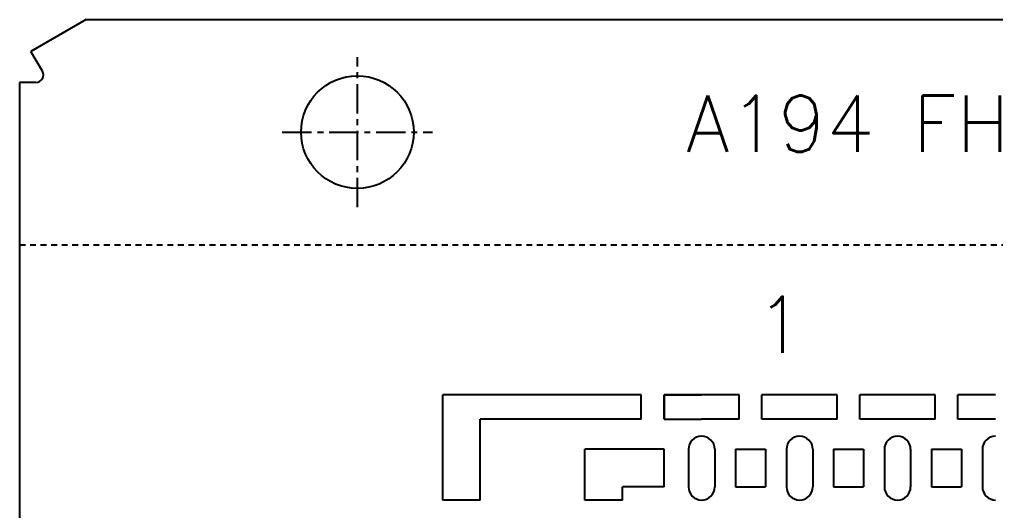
# Model space of a CAD drawing. Extents: x -1061 to -782, y -21 to 162.
# Drawn here: x -1060.12 to -1039.32, y 135.6 to 146.06 of the extents above; entities that cross this region are included whole.
import ezdxf

# ---------------------------------------------------------------- set-up
doc = ezdxf.new("R2010")
doc.units = 0
doc.header["$LTSCALE"] = 0.5
doc.linetypes.add('CENTER', pattern=[2, 1.25, -0.25, 0.25, -0.25])
doc.linetypes.add('HIDDEN', pattern=[0.375, 0.25, -0.125])
for name, color, linetype in [('B', 5, 'Continuous'), ('C', 1, 'CENTER'), ('H', 4, 'HIDDEN'), ('hatch', 7, 'CENTER'), ('HITACHI', 40, 'HIDDEN'), ('NOTES', 7, 'Continuous')]:
    doc.layers.add(name, color=color, linetype=linetype)
doc.styles.get("Standard").update_dxf_attribs({"font": 'ROMANS.SHX'})

# ---------------------------------------------------------------- blocks, each defined once
blk = doc.blocks.new('DFN1006-2L HOR BAR')
at = {"layer": 'hatch'}
h = blk.add_hatch(dxfattribs=at)
h.set_pattern_fill('ANSI31', color=256, scale=0.02)
h.set_pattern_definition([(44.99999999999999, (24.79119999999995, 6.368386978107423), (-0.0449012806053458, 0.0449012806053458), [])])
edge = h.paths.add_edge_path()
edge.add_line((1.041692857857157, -0.2916175149114224), (0.9131071421427635, -0.2916175149114224))
edge.add_arc((0.8774000000002217, -0.3266175149115043), 0.0499999999998671, -8.62692610943202, 44.427004001011085, ccw=False)
edge.add_arc((0.8774000000500166, -0.3416175148531693), 0.0500000000581802, -90.00000005732119, 8.626926930213813, ccw=False)
edge.add_line((0.8773999999999944, -0.3916175149113314), (0.4274000000000627, -0.3916175149113314))
edge.add_arc((0.4274000000000627, -0.3416175149113769), 0.0499999999999437, 171.3730729462057, 270, ccw=False)
edge.add_arc((0.4274000000753233, -0.3266175147849708), 0.0499999999651701, 135.5729961629981, 188.6269262161415, ccw=False)
edge.add_line((0.3916928578574072, -0.2916175149114224), (0.2631071421427862, -0.2916175149114224))
edge.add_arc((0.2274000000001308, -0.3266175149113906), 0.0499999999999451, -90, 44.42700400082691, ccw=False)
edge.add_line((0.2274000000001308, -0.3766175149113451), (0.2000000000000739, -0.3766175149113451))
edge.add_line((0.2000000000000739, -0.3766175149113451), (0.2000000000000739, -0.4766175149114816))
edge.add_line((0.2000000000000739, -0.4766175149114816), (1.104800000000096, -0.4766175149112542))
edge.add_line((1.104800000000096, -0.4766175149112542), (1.104800000000096, -0.3916175149114451))
edge.add_line((1.104800000000096, -0.3916175149114451), (1.077399999999585, -0.3916175149116725))
edge.add_arc((1.077399999941604, -0.3416175148751108), 0.0500000000365385, 171.3730731050193, 270.0000000664405, ccw=False)
edge.add_arc((1.077399999999812, -0.3266175149113906), 0.0499999999999431, 135.5729959991731, 188.6269261739909, ccw=False)
at = {"layer": 'B'}
for p, q in [((0.4999999999994316, 1.400582485086033), (5.68e-14, 1.400582485086033)), ((0.4999999999994316, 1.076582485088579), (0.4999999999994316, 1.400582485086033)), ((1.304800000000113, 1.400582485086033), (0.8047999999994317, 1.400582485086033)), ((0.8047999999994317, 1.076582485088579), (0.8047999999994317, 1.400582485085919)), ((0.4999999999994316, 1.076582485088579), (5.68e-14, 1.076582485088579)), ((1.304800000000113, 1.076582485088579), (0.8047999999994317, 1.076582485088579)), ((0.1750000000000682, 0.6757824850884618), (0.1750000000000682, 0.1757824850884617)), ((0.4523999999994431, 0.6757824850884618), (0.8523999999994202, 0.6757824850884618)), ((0.4523999999994431, 0.6757824850884618), (0.4523999999994431, 0.1757824850886891)), ((0.8523999999994202, 0.6757824850884618), (0.8523999999994202, 0.1757824850886891)), ((1.129800000000045, 0.6757824850884618), (1.129800000000045, 0.1757824850884617)), ((0.4523999999994431, 0.1757824850886891), (0.8523999999994202, 0.1757824850886891)), ((0.1000000000000227, -0.3266175149112769), (0.1000000000000227, -0.3266175149112769)), ((0.2774000000000569, -0.3266175149112769), (0.2774000000000569, -0.3266175149112769)), ((0.3774000000000797, -0.3266175149112769), (0.3774000000000797, -0.3266175149112769)), ((1.0274, -0.3266175149112769), (1.0274, -0.3266175149112769))]:
    blk.add_line(p, q, dxfattribs=at)
for points in [[(0.1523999999997159, -0.2766175149113224), (0.2274000000001024, -0.2766175149113224, -0.4142135623731575), (0.2774000000000569, -0.3266175149112769), (0.2774000000000854, -0.3416175149113769, -0.4142135623731575), (0.2274000000001024, -0.3916175149113314), (0.152399999999659, -0.3916175149113314, -0.4142135623731575), (0.1023999999996477, -0.3416175149113769), (0.1023999999996761, -0.3266175149112769, -0.4142135623736361)], [(0.8774000000000796, -0.2766175149115497, -0.4142135623730743), (0.9274000000000341, -0.3266175149112769), (0.9274000000000626, -0.3266175149115043), (0.9274000000000341, -0.3416175149113769, -0.4142135623732823), (0.8774000000000228, -0.3916175149113314), (0.4274000000000342, -0.3916175149113314, -0.4142135623730535), (0.3774000000000868, -0.3416175149113769), (0.3774000000001081, -0.3266175149112769, -0.4142135623733032), (0.4274000000000911, -0.2766175149113224)]]:
    blk.add_lwpolyline(points, format="xyb", close=True, dxfattribs=at)
blk.add_lwpolyline([(1.15239999999958, -0.276617514911436, -0.4142135623728828), (1.202399999999585, -0.3266175149115043), (1.202399999999556, -0.3416175149116043, -0.4142135623734697), (1.152399999999545, -0.3916175149115588), (1.077400000000011, -0.3916175149113314, -0.4142135623730951), (1.027400000000085, -0.3416175149113769), (1.027400000000042, -0.3266175149112769, -0.4142135623731784), (1.077400000000011, -0.2766175149113224), (1.154800000000136, -0.2766175149113224)], format="xyb", dxfattribs=at)
for centre, start, end in [((0, 0.6757824850884618), 0, 90.00000000000487), ((1.304800000000113, 0.6757824850884618), 90, 180), ((0, 0.1757824850884617), 269.9999999999951, 0), ((1.304800000000113, 0.1757824850884617), 180, 270)]:
    blk.add_arc(centre, 0.175, start, end, dxfattribs=at)
at = {"layer": 'H'}
for p, q in [((0.2274000000001024, -0.2766175149113224), (0.4274000000000911, -0.2766175149113224)), ((0.8774000000001365, -0.2766175149113224), (1.077400000000011, -0.2766175149113224)), ((1.204800000000091, -0.3266175149115043), (1.204800000000091, -0.3266175149112769)), ((0.2000000000000455, -0.4790175149113339), (0.2000000000000455, -0.3916175149113314)), ((1.104800000000068, -0.4790175149113339), (1.104800000000071, -0.3916175149114451))]:
    blk.add_line(p, q, dxfattribs=at)

msp = doc.modelspace()

# ---------------------------------------------------------------- linework, layer by layer
at = {"layer": 'B', "ltscale": 0.2}
for p, q in [((-1058.699514785951, 146.0624784406743), (-1059.878074785951, 145.3820365074182)), ((-1059.635196190874, 144.9613584406743), (-1059.878074785951, 145.3820365074184)), ((-1059.77376025548, 144.7213584406745), (-1060.121914785951, 144.7213584406745)), ((-1059.77376025548, 144.7213584406745), (-1060.121914785951, 144.7213584406745))]:
    msp.add_line(p, q, dxfattribs=at)
at = {"layer": 'B'}
for p, q in [((-1058.699514785951, 146.0624784406743), (-953.1806691325384, 146.0624784406743)), ((-1060.121914785951, 144.7213584406745), (-1060.121914785951, 131.2624784406744)), ((-1046.875514785952, 138.0624784406743), (-1051.102714785952, 138.0624784406739)), ((-1051.102714785952, 135.8215464645366), (-1051.102714785952, 138.0624784406739)), ((-1046.875514785952, 137.5441344883943), (-1046.875514785952, 138.0624784406741)), ((-1046.387834785951, 138.0624784406743), (-1045.587834785952, 138.0624784406743)), ((-1046.387834785951, 137.5441344883943), (-1046.387834785951, 138.0624784406741)), ((-1045.587834785952, 138.0624784406743), (-1046.387834785951, 138.0624784406743)), ((-1046.387834785951, 138.0624784406741), (-1046.387834785951, 137.5441344883943)), ((-1046.875514785952, 137.5441344883943), (-1050.302714785952, 137.5441344883945)), ((-1050.302714785952, 135.8215464645366), (-1050.302714785952, 137.5441344883945)), ((-1046.387834785951, 137.5441344883943), (-1045.587834785952, 137.5441344883943)), ((-1046.387834785951, 137.5441344883943), (-1045.587834785952, 137.5441344883943)), ((-1046.387834785951, 136.9027984406784), (-1048.075514785953, 136.9027984406786)), ((-1048.075514785953, 135.8227984406783), (-1048.075514785953, 136.9027984406786)), ((-1046.387834785951, 136.1027984406785), (-1046.387834785951, 136.9027984406784)), ((-1045.867834785952, 136.9027984406782), (-1045.867834785952, 136.1027984406782)), ((-1046.387834785951, 136.1027984406785), (-1047.275514785952, 136.1027984406785)), ((-1047.275514785952, 135.8227984406783), (-1047.275514785952, 136.1027984406782)), ((-1050.302714785952, 135.8215464645366), (-1051.102714785952, 135.8215464645368)), ((-1047.275514785952, 135.8227984406783), (-1048.075514785953, 135.8227984406783))]:
    msp.add_line(p, q, dxfattribs=at)
msp.add_circle((-1052.921914785951, 143.6624784406742), 1.2, dxfattribs=at)
at = {"layer": 'B', "ltscale": 0.2}
msp.add_arc((-1059.77376025548, 144.8813584406743), 0.16, 270, 29.99999999999165, dxfattribs=at)
at = {"layer": 'B'}
for centre, radius, start, end in [((-1045.587834785952, 136.9027984406782), 0.2799999999999272, 90, 180), ((-1045.587834785952, 136.1027984406782), 0.2800000000000011, 180, 269.999999999987)]:
    msp.add_arc(centre, radius, start, end, dxfattribs=at)
at = {"layer": 'C'}
for p, q in [((-1052.921914785951, 142.0624784406741), (-1052.921914785951, 145.2624784406741)), ((-1054.521914785951, 143.6624784406742), (-1051.321914785951, 143.6624784406742))]:
    msp.add_line(p, q, dxfattribs=at)
at = {"layer": 'HITACHI'}
for q in [(-953.288190163318, 141.2624784406744), (-1060.121914785951, 26.06247844067434)]:
    msp.add_line((-1060.121914785951, 141.2624784406744), q, dxfattribs=at)

# ---------------------------------------------------------------- block references
at = {"xscale": 1.6, "yscale": 1.6, "zscale": 1.6}
for p in [(-1045.587834785952, 135.8215464645366), (-1043.500154785952, 135.8215464645366), (-1041.412474785953, 135.8215464645366)]:
    msp.add_blockref('DFN1006-2L HOR BAR', p, dxfattribs=at)

# ---------------------------------------------------------------- texts
at = {"layer": 'NOTES', "char_height": 1.2, "attachment_point": 1}
for s, insert in [('A194 FH', (-1045.917741323427, 144.4406177039311)), ('1', (-1044.428765762582, 140.1567648509292))]:
    msp.add_mtext_dynamic_manual_height_columns(s, width=46.88815191224739, gutter_width=1, heights=[0], dxfattribs=dict(at, insert=insert))

doc.saveas('drawing.dxf')
